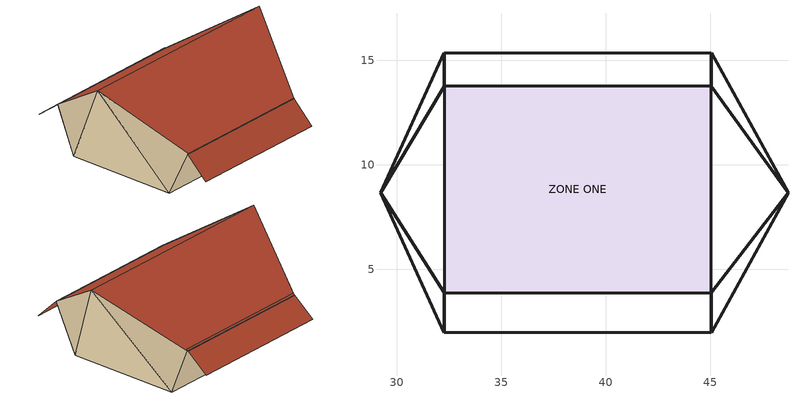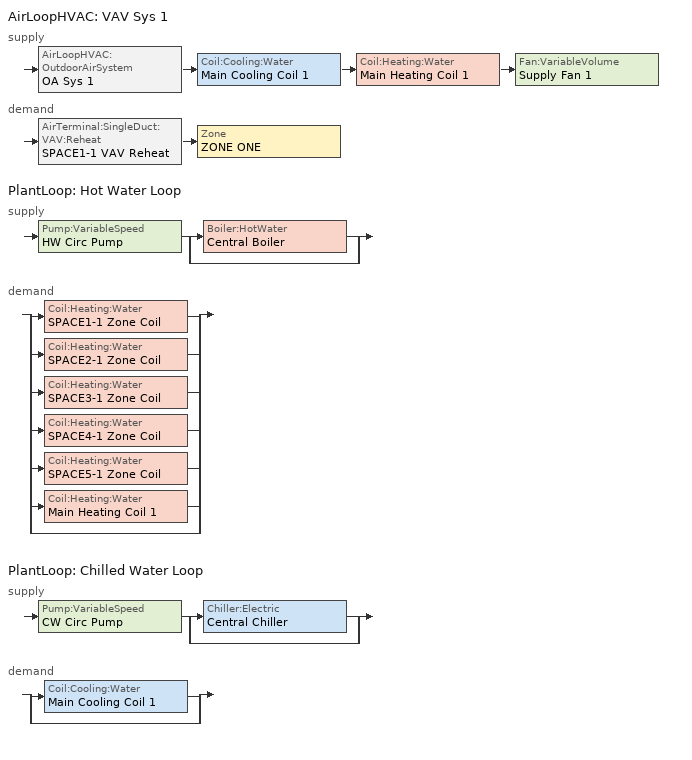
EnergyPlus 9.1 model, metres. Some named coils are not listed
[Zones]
ZONE ONE
 floor ground (LTFLOOR): 45.05,13.77 45.05,3.9 32.27,3.9 32.27,13.77 z3.75
 wall outside (LTWALL): 48.72,8.67,12.33 45.05,13.77,3.75 45.05,15.38,7.8; 48.72,8.67,12.33 45.05,3.9,3.75 45.05,13.77,3.75; 29.22,8.67,12.33 32.27,3.9,3.75 32.27,1.97,7.8; 32.27,15.38,7.8 32.27,13.77,3.75 29.22,8.67,12.33; 45.05,15.38,7.8 45.05,13.77,3.75 32.27,13.77,3.75 32.27,15.38,7.8; 29.22,8.67,12.33 32.27,13.77,3.75 32.27,3.9,3.75; 45.05,1.97,7.8 45.05,3.9,3.75 48.72,8.67,12.33; 32.27,1.97,7.8 32.27,3.9,3.75 45.05,3.9,3.75 45.05,1.97,7.8
 roof outside (LTROOF): 48.72,8.67,12.33 45.05,15.38,7.8 32.27,15.38,7.8 29.22,8.67,12.33; 29.22,8.67,12.33 32.27,1.97,7.8 45.05,1.97,7.8 48.72,8.67,12.33; 32.23,1.97,7.8 32.23,0.11,5.97 45.05,0.11,5.97 45.05,1.97,7.8; 45.02,15.26,7.92 45.02,17.26,6.34 32.2,17.26,6.34 32.2,15.26,7.92
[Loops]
AirLoopHVAC 'VAV Sys 1'
 supply: AirLoopHVAC:OutdoorAirSystem 'OA Sys 1' > Coil:Cooling:Water 'Main Cooling Coil 1' > Coil:Heating:Water 'Main Heating Coil 1' > Fan:VariableVolume 'Supply Fan 1'
 demand: AirTerminal:SingleDuct:VAV:Reheat 'SPACE1-1 VAV Reheat' > Zone 'ZONE ONE'
PlantLoop 'Hot Water Loop'
 supply: Pump:VariableSpeed 'HW Circ Pump' > split
  | Boiler:HotWater 'Central Boiler'
  | bypass
 demand: split
  | Coil:Heating:Water 'SPACE1-1 Zone Coil'
  | Coil:Heating:Water 'SPACE2-1 Zone Coil'
  | Coil:Heating:Water 'SPACE3-1 Zone Coil'
  | Coil:Heating:Water 'SPACE4-1 Zone Coil'
  | Coil:Heating:Water 'SPACE5-1 Zone Coil'
  | Coil:Heating:Water 'Main Heating Coil 1'
  | bypass
PlantLoop 'Chilled Water Loop'
 supply: Pump:VariableSpeed 'CW Circ Pump' > split
  | Chiller:Electric 'Central Chiller'
  | bypass
 demand: split
  | Coil:Cooling:Water 'Main Cooling Coil 1'
  | bypass
[Site:Location]
Tena: Latitude {deg}=-77.8136; Longitude {deg}=-.996297; Time Zone {hr}=-5; Elevation {m}=10
[Building]
Building: North Axis {deg}=30; Terrain=City; Loads Convergence Tolerance Value=0.04; Temperature Convergence Tolerance Value {deltaC}=0.4; Solar Distribution=FullExterior; Maximum Number of Warmup Days=25; Minimum Number of Warmup Days=6
[SizingPeriod:DesignDay]
CHICAGO_IL_USA Annual Cooling 1% Design Conditions DB/MCWB: Month=7; Day of Month=21; Day Type=SummerDesignDay; Maximum Dry-Bulb Temperature {C}=31.5; Daily Dry-Bulb Temperature Range {deltaC}=10.7; Humidity Condition Type=Wetbulb; Wetbulb or DewPoint at Maximum Dry-Bulb {C}=23; Barometric Pressure {Pa}=99063; Wind Speed {m/s}=5.3; Wind Direction {deg}=230; Rain Indicator=No; Snow Indicator=No; Daylight Saving Time Indicator=No; Solar Model Indicator=ASHRAEClearSky; Sky Clearness=1
[Site:GroundTemperature:BuildingSurface]
20.03, 20.03, 20.13, 20.3, 20.43, 20.52, 20.62, 20.77, 20.78, 20.55, 20.44, 20.2
[Material] Thermal Absorptance=0.9
Name | Roughness | Thickness {m} | Conductivity {W/m-K} | Density {kg/m3} | Specific Heat {J/kg-K} | Solar Absorptance | Visible Absorptance
PLASTERBOARD-1 | MediumSmooth | 0.012 | 0.16 | 950 | 840 | 0.6 | 0.6
FIBERGLASS QUILT-1 | Rough | 0.066 | 0.04 | 12 | 840 | 0.6 | 0.6
WOOD SIDING-1 | Rough | 0.009 | 0.14 | 530 | 900 | 0.6 | 0.6
PLASTERBOARD-2 | Rough | 0.01 | 0.16 | 950 | 840 | 0.6 | 0.6
FIBERGLASS QUILT-2 | Rough | 0.1118 | 0.04 | 12 | 840 | 0.6 | 0.6
ROOF DECK | Rough | 0.019 | 0.14 | 530 | 900 | 0.6 | 0.6
HF-C5 | MediumRough | 0.1015 | 1.7296 | 2243 | 837 | 0.65 | 0.65
[Construction]
LTWALL: WOOD SIDING-1, FIBERGLASS QUILT-1, PLASTERBOARD-1
LTFLOOR: HF-C5
LTROOF: ROOF DECK, FIBERGLASS QUILT-2, PLASTERBOARD-2
[Zone]
ZONE ONE: 0, 0, 0, 1, 1, 2.7, 129.6, Yes
[ZoneInfiltration:DesignFlowRate] Zone or ZoneList=ZONE ONE; Schedule=INFIL-SCH; Design Flow Rate Calculation Method=flow/zone; Constant Term Coefficient=0; Temperature Term Coefficient=0; Velocity Term Coefficient=0.2237; Velocity Squared Term Coefficient=0
Name | Design Flow Rate {m3/s}
SPACE1-1 Infil 1; SPACE3-1 Infil 1 | 0.032
SPACE2-1 Infil 1; SPACE4-1 Infil 1 | 0.014
[ElectricEquipment] Zone or ZoneList=ZONE ONE; Schedule=EQUIP-1; Design Level Calculation Method=EquipmentLevel; Fraction Latent=0; Fraction Radiant=0.3; Fraction Lost=0
Name | Design Level {W}
SPACE1-1 ElecEq 1; SPACE3-1 ElecEq 1 | 1056
SPACE2-1 ElecEq 1; SPACE4-1 ElecEq 1 | 456
[Lights] Zone or ZoneList=ZONE ONE; Schedule=LIGHTS-1; Design Level Calculation Method=LightingLevel; Return Air Fraction=0.2; Fraction Radiant=0.59; Fraction Visible=0.2; Fraction Replaceable=0
Name | Lighting Level {W}
SPACE2-1 Lights 1; SPACE4-1 Lights 1 | 684
SPACE3-1 Lights 1 | 1584
[People] Zone or ZoneList=ZONE ONE; Number of People Schedule=OCCUPY-1; Number of People Calculation Method=people; Fraction Radiant=0.3; Activity Level Schedule=ActSchd
Name | Number of People
SPACE3-1 People 1 | 11
SPACE4-1 People 1 | 5
SPACE5-1 People 1 | 20
[Sizing:Zone]
ZONE ONE: Zone Cooling Design Supply Air Temperature Input Method=SupplyAirTemperature; Zone Cooling Design Supply Air Temperature {C}=14; Zone Heating Design Supply Air Temperature Input Method=SupplyAirTemperature; Zone Heating Design Supply Air Temperature {C}=50; Zone Cooling Design Supply Air Humidity Ratio {kgWater/kgDryAir}=0.009; Zone Heating Design Supply Air Humidity Ratio {kgWater/kgDryAir}=0.004; Design Specification Outdoor Air Object=SZ DSOA SPACE1-1; Zone Heating Sizing Factor=0; Zone Cooling Sizing Factor=0; Cooling Design Air Flow Method=DesignDay; Cooling Design Air Flow Rate {m3/s}=0; Heating Design Air Flow Method=DesignDay; Heating Design Air Flow Rate {m3/s}=0
[DesignSpecification:OutdoorAir]
SZ DSOA SPACE1-1: Outdoor Air Method=flow/person; Outdoor Air Flow per Person {m3/s-person}=0.00944; Outdoor Air Flow per Zone Floor Area {m3/s-m2}=0; Outdoor Air Flow per Zone {m3/s}=0
[Sizing:System]
VAV Sys 1: Type of Load to Size On=sensible; Design Outdoor Air Flow Rate {m3/s}=autosize; Central Heating Maximum System Air Flow Ratio=0.3; Preheat Design Temperature {C}=7; Preheat Design Humidity Ratio {kgWater/kgDryAir}=0.008; Precool Design Temperature {C}=11; Precool Design Humidity Ratio {kgWater/kgDryAir}=0.008; Central Cooling Design Supply Air Temperature {C}=12.8; Central Heating Design Supply Air Temperature {C}=16.7; Type of Zone Sum to Use=noncoincident; 100% Outdoor Air in Cooling=no; 100% Outdoor Air in Heating=no; Central Cooling Design Supply Air Humidity Ratio {kgWater/kgDryAir}=0.008; Central Heating Design Supply Air Humidity Ratio {kgWater/kgDryAir}=0.008; Cooling Supply Air Flow Rate Method=DesignDay; Cooling Supply Air Flow Rate {m3/s}=0; Heating Supply Air Flow Rate Method=DesignDay; Heating Supply Air Flow Rate {m3/s}=0; Zone Maximum Outdoor Air Fraction=1; Cooling Design Capacity Method=CoolingDesignCapacity; Cooling Design Capacity {W}=autosize; Heating Design Capacity Method=HeatingDesignCapacity; Heating Design Capacity {W}=autosize; Central Cooling Capacity Control Method=VAV
[Sizing:Plant]
Name | Loop Type | Design Loop Exit Temperature {C} | Loop Design Temperature Difference {deltaC}
Hot Water Loop | heating | 82 | 11
Chilled Water Loop | cooling | 7.22 | 6.67
[ZoneControl:Thermostat]
SPACE1-1 Control: Zone or ZoneList=ZONE ONE; Control Type Schedule=Zone Control Type Sched; Control 1=CoolingSetPoint; Control 2=HeatingSetpoint; Control 3=DualSetPoint
[ThermostatSetpoint:SingleHeating]
HeatingSetpoint: Setpoint Temperature Schedule=Htg-SetP-Sch
[ThermostatSetpoint:SingleCooling]
CoolingSetpoint: Setpoint Temperature Schedule=Clg-SetP-Sch
[ThermostatSetpoint:DualSetpoint]
DualSetPoint: Heating Setpoint Temperature Schedule=Htg-SetP-Sch; Cooling Setpoint Temperature Schedule=Clg-SetP-Sch
[Zone equipment]
ZONE ONE: SPACE1-1 VAV Reheat
SPACE2-1 Eq: SPACE2-1 VAV Reheat
[AirTerminal:SingleDuct:VAV:Reheat]
SPACE1-1 VAV Reheat: Availability Schedule=ReheatCoilAvailSched; Maximum Air Flow Rate {m3/s}=autosize; Zone Minimum Air Flow Input Method=Constant; Constant Minimum Air Flow Fraction=0.4; Reheat Coil=SPACE1-1 Zone Coil; Maximum Hot Water or Steam Flow Rate {m3/s}=autosize; Minimum Hot Water or Steam Flow Rate {m3/s}=0; Convergence Tolerance=0.001; Damper Heating Action=ReverseWithLimits; Maximum Flow per Zone Floor Area During Reheat {m3/s-m2}=AUTOCALCULATE; Maximum Flow Fraction During Reheat=AUTOCALCULATE
[Coil:Heating:Water]
SPACE1-1 Zone Coil: Availability Schedule=ReheatCoilAvailSched; U-Factor Times Area Value {W/K}=autosize; Maximum Water Flow Rate {m3/s}=autosize; Performance Input Method=UFactorTimesAreaAndDesignWaterFlowRate; Rated Capacity {W}=autosize; Rated Inlet Water Temperature {C}=82.2; Rated Inlet Air Temperature {C}=16.6; Rated Outlet Water Temperature {C}=71.1; Rated Outlet Air Temperature {C}=32.2
[AirLoopHVAC:ReturnPlenum]
Return-Plenum-1: Zone=ZONE ONE
[AirLoopHVAC]
VAV Sys 1: Design Supply Air Flow Rate {m3/s}=autosize
[AvailabilityManager:Scheduled]
VAV Sys 1 Avail: Schedule=FanAvailSched
[Coil:Cooling:Water]
Main Cooling Coil 1: Availability Schedule=CoolingCoilAvailSched; Design Water Flow Rate {m3/s}=autosize; Design Air Flow Rate {m3/s}=autosize; Design Inlet Water Temperature {C}=autosize; Design Inlet Air Temperature {C}=autosize; Design Outlet Air Temperature {C}=autosize; Design Inlet Air Humidity Ratio {kgWater/kgDryAir}=autosize; Design Outlet Air Humidity Ratio {kgWater/kgDryAir}=autosize; Type of Analysis=SimpleAnalysis; Heat Exchanger Configuration=CrossFlow
[Fan:VariableVolume]
Supply Fan 1: Availability Schedule=FanAvailSched; Fan Total Efficiency=0.7; Pressure Rise {Pa}=600; Maximum Flow Rate {m3/s}=autosize; Fan Power Minimum Flow Rate Input Method=Fraction; Fan Power Minimum Flow Fraction=0.25; Motor Efficiency=0.9; Motor In Airstream Fraction=1; Fan Power Coefficient 1=0.350712; Fan Power Coefficient 2=0.308505; Fan Power Coefficient 3=-0.541374; Fan Power Coefficient 4=0.871988; Fan Power Coefficient 5=0
[Controller:WaterCoil] Control Variable=Temperature; Actuator Variable=FLOW; Controller Convergence Tolerance {deltaC}=0.002; Maximum Actuated Flow {m3/s}=autosize; Minimum Actuated Flow {m3/s}=0
Name | Action
Central Cooling Coil Contoller 1 | Reverse
Central Heating Coil Contoller 1 | Normal
[Controller:OutdoorAir]
OA Controller 1: Minimum Outdoor Air Flow Rate {m3/s}=autosize; Maximum Outdoor Air Flow Rate {m3/s}=autosize; Economizer Control Type=FixedDryBulb; Economizer Control Action Type=ModulateFlow; Economizer Maximum Limit Dry-Bulb Temperature {C}=19; Economizer Minimum Limit Dry-Bulb Temperature {C}=-25; Lockout Type=NoLockout; Minimum Limit Type=FixedMinimum; Minimum Outdoor Air Schedule=Min OA Sched
[SetpointManager:Scheduled] Control Variable=Temperature
Name | Schedule | Setpoint Node or NodeList
Supply Air Temp Manager 1 | Seasonal Reset Supply Air Temp Sch | VAV Sys 1 Outlet Node
Hot Water Loop Setpoint Manager | HW Loop Temp Schedule | HW Supply Outlet Node
Central Boiler Setpoint Manager | HW Loop Temp Schedule | Central Boiler Outlet Node
Chilled Water Loop Setpoint Manager | CW Loop Temp Schedule | CW Supply Outlet Node
Central Chiller Setpoint Manager | CW Loop Temp Schedule | Central Chiller Outlet Node
[SetpointManager:MixedAir]
Mixed Air Temp Manager 1: Control Variable=Temperature; Setpoint Node or NodeList=Main Branch SetPoint Node List
[PlantLoop] Fluid Type=Water; Maximum Loop Flow Rate {m3/s}=autosize; Minimum Loop Flow Rate {m3/s}=0; Plant Loop Volume {m3}=autocalculate; Load Distribution Scheme=SequentialLoad
Name | Plant Equipment Operation Scheme | Maximum Loop Temperature {C} | Minimum Loop Temperature {C}
Hot Water Loop | Hot Loop Operation | 100 | 10
Chilled Water Loop | CW Loop Operation | 98 | 1
[PlantEquipmentOperationSchemes] Control Scheme 1 Schedule=PlantOnSched
Name | Control Scheme 1
Hot Loop Operation | Central Boiler Only
CW Loop Operation | Central Chiller Only
[PlantEquipmentOperation:HeatingLoad]
Central Boiler Only: Load Range 1 Lower Limit {W}=0; Load Range 1 Upper Limit {W}=1000000; Range 1 Equipment List=heating plant
[PlantEquipmentList]
heating plant: Central Boiler
Cooling Plant: Central Chiller
[Boiler:HotWater]
Central Boiler: Fuel Type=NaturalGas; Nominal Capacity {W}=autosize; Nominal Thermal Efficiency=0.8; Efficiency Curve Temperature Evaluation Variable=LeavingBoiler; Normalized Boiler Efficiency Curve=BoilerEfficiency; Design Water Flow Rate {m3/s}=autosize; Minimum Part Load Ratio=0; Maximum Part Load Ratio=1.2; Optimum Part Load Ratio=1; Water Outlet Upper Temperature Limit {C}=100; Boiler Flow Mode=LeavingSetpointModulated
[Pump:VariableSpeed] Design Maximum Flow Rate {m3/s}=autosize; Design Pump Head {Pa}=179352; Design Power Consumption {W}=autosize; Motor Efficiency=0.9; Fraction of Motor Inefficiencies to Fluid Stream=0; Coefficient 1 of the Part Load Performance Curve=0; Coefficient 2 of the Part Load Performance Curve=1; Coefficient 3 of the Part Load Performance Curve=0; Coefficient 4 of the Part Load Performance Curve=0; Design Minimum Flow Rate {m3/s}=0; Pump Control Type=INTERMITTENT
Name | Pump Flow Rate Schedule
HW Circ Pump
CW Circ Pump | CoolingPumpAvailSched
[PlantEquipmentOperation:CoolingLoad]
Central Chiller Only: Load Range 1 Lower Limit {W}=0; Load Range 1 Upper Limit {W}=900000; Range 1 Equipment List=Cooling Plant
[Chiller:Electric]
Central Chiller: Condenser Type=AirCooled; Nominal Capacity {W}=autosize; Nominal COP {W/W}=3.2; Minimum Part Load Ratio=0; Maximum Part Load Ratio=1; Optimum Part Load Ratio=0.65; Design Condenser Inlet Temperature {C}=35; Temperature Rise Coefficient=2.778; Design Chilled Water Outlet Temperature {C}=6.67; Design Chilled Water Flow Rate {m3/s}=autosize; Design Condenser Fluid Flow Rate {m3/s}=autosize; Coefficient 1 of Capacity Ratio Curve=0.9949; Coefficient 2 of Capacity Ratio Curve=-0.045954; Coefficient 3 of Capacity Ratio Curve=-0.0013543; Coefficient 1 of Power Ratio Curve=2.333; Coefficient 2 of Power Ratio Curve=-1.975; Coefficient 3 of Power Ratio Curve=0.6121; Coefficient 1 of Full Load Ratio Curve=0.03303; Coefficient 2 of Full Load Ratio Curve=0.6852; Coefficient 3 of Full Load Ratio Curve=0.2818; Chilled Water Outlet Temperature Lower Limit {C}=5; Chiller Flow Mode=LeavingSetpointModulated
[ElectricLoadCenter:Distribution]
Generator Load Center: Generator List=Generator list; Generator Operation Scheme Type=Baseload; Generator Demand Limit Scheme Purchased Electric Demand Limit {W}=0; Electrical Buss Type=AlternatingCurrent
[ElectricLoadCenter:Generators]
Generator list: Generator 1=SmallMicroTurbine; Generator 1 Rated Electric Power Output {W}=1500; Generator 1 Availability Schedule=AlwaysOn; Generator 1 Rated Thermal to Electrical Power Ratio=1
[Generator:MicroTurbine]
SmallMicroTurbine: Reference Electrical Power Output {W}=1500; Minimum Full Load Electrical Power Output {W}=200; Maximum Full Load Electrical Power Output {W}=1500; Reference Electrical Efficiency Using Lower Heating Value=0.29; Reference Combustion Air Inlet Temperature {C}=15; Reference Combustion Air Inlet Humidity Ratio {kgWater/kgDryAir}=0.00638; Reference Elevation {m}=0; Electrical Power Function of Temperature and Elevation Curve=MicroTurbine Power_vs_Temp_Elev; Electrical Efficiency Function of Temperature Curve=MicroTurbine Efficiency_vs_Temp; Electrical Efficiency Function of Part Load Ratio Curve=MicroTurbine Efficiency_vs_PLR; Fuel Type=NaturalGas; Fuel Higher Heating Value {kJ/kg}=50000; Fuel Lower Heating Value {kJ/kg}=45450; Standby Power {W}=0; Ancillary Power {W}=0
[WaterUse:Equipment] Peak Flow Rate {m3/s}=6.31e-05; Hot Water Supply Temperature Schedule=Hot Water Supply Temp Schedule
Name | Flow Rate Fraction Schedule | Target Temperature Schedule
SPACE1-1 DHW 1; SPACE3-1 DHW 1 | Bathroom Flow Frac Sch | Bathroom Target Temp Schedule
SPACE2-1 DHW 1 | Kitchen Flow Frac Sch | Kitchen Target Temp Schedule
[UtilityCost:Tariff]
Water Tariff: Output Meter=Water:Facility; Conversion Factor Choice=UserDefined; Energy Conversion Factor=1; Monthly Charge or Variable=0
ExampleA: Output Meter=ElectricityPurchased:Facility; Conversion Factor Choice=kWh; Monthly Charge or Variable=2.51
ExampleA-Gas: Output Meter=Gas:Facility; Conversion Factor Choice=Therm; Monthly Charge or Variable=15
ExampleAWithVariableMonthlyCharge: Output Meter=ElectricityPurchased:Facility; Conversion Factor Choice=kWh; Monthly Charge or Variable=VariableFixedCharge
ExampleB: Output Meter=ElectricityPurchased:Facility; Conversion Factor Choice=kWh; Monthly Charge or Variable=5.75
ExampleC: Output Meter=ElectricityPurchased:Facility; Conversion Factor Choice=KWh
ExampleD: Output Meter=ElectricityPurchased:Facility; Conversion Factor Choice=KWh; Monthly Charge or Variable=7; Season Schedule=TwoSeasonSchedule; Minimum Monthly Charge or Variable=150
ExampleDWithRatchet: Output Meter=ElectricityPurchased:Facility; Conversion Factor Choice=KWh; Monthly Charge or Variable=7; Season Schedule=TwoSeasonSchedule-D; Minimum Monthly Charge or Variable=150
ExampleE: Output Meter=ElectricityPurchased:Facility; Conversion Factor Choice=KWh; Monthly Charge or Variable=14
ExampleF: Output Meter=ElectricityPurchased:Facility; Conversion Factor Choice=kWh; Monthly Charge or Variable=37.75; Season Schedule=TwoSeasonSchedule-F; Time of Use Period Schedule=TimeOfDaySchedule-F
ExampleFmc: Output Meter=ElectricityPurchased:Facility; Conversion Factor Choice=kWh; Monthly Charge or Variable=37.75; Season Schedule=TwoSeasonSchedule-Fmc; Time of Use Period Schedule=TimeOfDaySchedule-Fmc
ExampleG: Output Meter=ElectricityPurchased:Facility; Conversion Factor Choice=KWh; Monthly Charge or Variable=35
ExampleH: Output Meter=ElectricityPurchased:Facility; Conversion Factor Choice=kWh; Monthly Charge or Variable=37.75; Real Time Pricing Charge Schedule=RTPpriceSchedule-H; Buy Or Sell=buyFromUtility
ExampleI-Sell: Output Meter=ElectricitySurplusSold:Facility; Conversion Factor Choice=kWh; Buy Or Sell=sellToUtility
ExampleI-NetMeter: Output Meter=ElectricityNet:Facility; Conversion Factor Choice=kWh; Monthly Charge or Variable=30; Buy Or Sell=netMetering
[UtilityCost:Charge:Simple] Category Variable=EnergyCharges
Name | Utility Cost Charge Simple | Tariff | Source Variable | Season | Cost per Unit Value or Variable
 | WaterTariffEnergyCharge | Water Tariff | totalEnergy | Annual | 7
 | FlatEnergyCharge | ExampleA | totalEnergy | Annual | 0.055342
 | FlatEnergyCharge-Gas | ExampleA-Gas | totalEnergy | Annual | 0.5
 | FlatEnergyCharge | ExampleAWithVariableMonthlyCharge | totalEnergy | Annual | 0.055342
 | SummerOnPeak | ExampleF | peakEnergy | summer | 0.14009
 | SummerOffPeak | ExampleF | offPeakEnergy | summer | 0.06312
 | WinterOnPeak | ExampleF | peakEnergy | winter | 0.08315
 | WinterOffPeak | ExampleF | offPeakEnergy | winter | 0.0242
 | SummerOnPeak | ExampleFmc | peakEnergy | summer | 0.14009
 | SummerOffPeak | ExampleFmc | offPeakEnergy | summer | 0.06312
 | WinterOnPeak | ExampleFmc | peakEnergy | winter | 0.08315
 | WinterOffPeak | ExampleFmc | offPeakEnergy | winter | 0.0242
 | GeneratedElectricSold | ExampleI-Sell | totalEnergy | Annual | -0.02
 | NetMeteredCharge | ExampleI-NetMeter | totalEnergy | Annual | 0.065
[UtilityCost:Variable]
VariableFixedCharge: Tariff=ExampleAWithVariableMonthlyCharge; Variable Type=Currency; January Value=1; February Value=2; March Value=3; April Value=4; May Value=5; June Value=6; July Value=7; August Value=8; September Value=9; October Value=10; November Value=11; December Value=12
[UtilityCost:Charge:Block]
Name | Utility Cost Charge Block | Tariff | Source Variable | Season | Category Variable | Block Size 1 Value or Variable | Block 1 Cost per Unit Value or Variable | Block Size 2 Value or Variable | Block 2 Cost per Unit Value or Variable | Block Size 3 Value or Variable | Block 3 Cost per Unit Value or Variable | Block Size Multiplier Value or Variable | Remaining Into Variable | Block Size 4 Value or Variable | Block 4 Cost per Unit Value or Variable
 | BlockEnergyCharge | ExampleB | totalEnergy | Annual | EnergyCharges | 200 | 0.07231 | 1000 | 0.06656 | remaining | 0.05876
 | BlockEnergyCharge | ExampleC | totalEnergy | Annual | EnergyCharges | 20000 | 0.0474 | 180000 | 0.0424 | remaining | 0.0383
 | BlockDemandCharge | ExampleC | totalDemand | Annual | DemandCharges | 20 | 5.38 | 80 | 4.23 | remaining | 3.6
 | WinterEnergyCost | ExampleD | totalEnergy | Winter | EnergyCharges | 650 | 0.04385 | 350 | 0.03763 | remaining | 0.03704
 | SummerEnergyCost | ExampleD | totalEnergy | Summer | EnergyCharges | 650 | 0.08385 | 350 | 0.07588 | remaining | 0.07103
 | WinterEnergyCost | ExampleDWithRatchet | totalEnergy | Winter | EnergyCharges | 650 | 0.04385 | 350 | 0.03763 | remaining | 0.03704
 | SummerEnergyCost | ExampleDWithRatchet | totalEnergy | Summer | EnergyCharges | 650 | 0.08385 | 350 | 0.07588 | remaining | 0.07103
 | WinterDemandCost | ExampleDWithRatchet | BillingDemand1 | Winter | DemandCharges | 10 | 6 | 40 | 5 | remaining | 3
 | SummerDemandCost | ExampleDWithRatchet | BillingDemand1 | Summer | DemandCharges | 10 | 10 | 40 | 8 | remaining | 6
 | BlockEnergyCharge | ExampleE | totalEnergy | Annual | EnergyCharges | 200 | 0.08756 | 200 | 0.06812 | remaining | 0.05029 | totalDemand
 | EnergyFirst200kWhPerkW | ExampleG | totalEnergy | Annual | NotIncluded | 200 | 1 |  |  |  |  | totalDemand | restOfEnergy
 | CostOfFirst200kWhPerkW | ExampleG | EnergyFirst200kWhPerkW | Annual | EnergyCharges | 1000 | 0.1032 | 4000 | 0.0743 | 5000 | 0.0623 |  |  | remaining | 0.0427
 | CostOfRestOfEnergy | ExampleG | restOfEnergy | Annual | EnergyCharges | 200 | 0.0682 | remaining | 0.0503 |  |  | totalDemand
[UtilityCost:Ratchet]
BillingDemand1: Tariff=ExampleDWithRatchet; Baseline Source Variable=TotalDemand; Adjustment Source Variable=TotalDemand; Season From=Summer; Season To=Annual; Multiplier Value or Variable=0.8; Offset Value or Variable=0
[UtilityCost:Qualify] Utility Cost Qualify=MinDemand; Variable=TotalDemand; Qualify Type=Minimum; Threshold Value or Variable=12; Season=Annual; Threshold Test=Count; Number of Months=2
Name | Tariff
 | ExampleF
 | ExampleFmc
[UtilityCost:Computation]
ManualExample: Tariff=ExampleFmc; Compute Step 1=SumEneCharges SUM SUMMERONPEAK SUMMEROFFPEAK; Compute Step 2=WinEneCharges SUM WINTERONPEAK WINTEROFFPEAK; Compute Step 3=EnergyCharges SUM SumEneCharges WinEneCharges; Compute Step 4=Basis SUM EnergyCharges DemandCharges ServiceCharges; Compute Step 5=Subtotal SUM Basis Adjustment Surcharge; Compute Step 6=Total SUM Subtotal Taxes
[Schedule:Compact]
OCCUPY-1: Through: 12/31, For: WeekDays SummerDesignDay CustomDay1 CustomDay2, Until: 8:00, 0, Until: 11:00, 1, Until: 12:00, 0.8, Until: 13:00, 0.4, Until: 14:00, 0.8, Until: 18:00, 1, Until: 19:00, 0.5, Until: 24:00, 0, For: Weekends WinterDesignDay Holiday, Until: 24:00, 0
LIGHTS-1: Through: 12/31, For: WeekDays SummerDesignDay CustomDay1 CustomDay2, Until: 8:00, 0.05, Until: 9:00, 0.9, Until: 10:00, 0.95, Until: 11:00, 1, Until: 12:00, 0.95, Until: 13:00, 0.8, Until: 14:00, 0.9, Until: 18:00, 1, Until: 19:00, 0.6, Until: 21:00, 0.2, Until: 24:00, 0.05, For: Weekends WinterDesignDay Holiday, Until: 24:00, 0.05
EQUIP-1: Through: 12/31, For: WeekDays SummerDesignDay CustomDay1 CustomDay2, Until: 8:00, 0.02, Until: 9:00, 0.4, Until: 14:00, 0.9, Until: 15:00, 0.8, Until: 16:00, 0.7, Until: 18:00, 0.5, Until: 20:00, 0.3, Until: 24:00, 0.02, For: Weekends WinterDesignDay Holiday, Until: 24:00, 0.2
INFIL-SCH: Through: 3/31, For: AllDays, Until: 24:00, 1, Through: 10/31, For: AllDays, Until: 24:00, 0, Through: 12/31, For: AllDays, Until: 24:00, 1
ActSchd: Through: 12/31, For: AllDays, Until: 24:00, 117.24
Htg-SetP-Sch: Through: 12/31, For: SummerDesignDay, Until: 24:00, 16.7, For: WinterDesignDay, Until: 24:00, 22.2, For: WeekDays, Until: 6:00, 16.7, Until: 20:00, 22.2, Until: 24:00, 16.7, For: WeekEnds Holiday, Until: 24:00, 16.7, For: AllOtherDays, Until: 24:00, 16.7
Clg-SetP-Sch: Through: 12/31, For: SummerDesignDay, Until: 24:00, 23.9, For: WinterDesignDay, Until: 24:00, 29.4, For: WeekDays, Until: 6:00, 29.4, Until: 20:00, 23.9, Until: 24:00, 29.4, For: WeekEnds Holiday, Until: 24:00, 29.4, For: AllOtherDays, Until: 24:00, 29.4
Zone Control Type Sched: Through: 12/31, For: SummerDesignDay, Until: 24:00, 2, For: WinterDesignDay, Until: 24:00, 1, For: AllOtherDays, Until: 24:00, 4
Min OA Sched: Through: 12/31, For: Weekdays, Until: 6:00, 0.02, Until: 18:00, 1, Until: 24:00, 0.02, For: AllOtherDays, Until: 24:00, 0.02
FanAvailSched: Through: 3/31, For: AllDays, Until: 24:00, 1, Through: 9/30, For: WeekDays, Until: 6:00, 0, Until: 20:00, 1, Until: 24:00, 0, For: SummerDesignDay WinterDesignDay, Until: 24:00, 1, For: AllOtherDays, Until: 24:00, 0, Through: 12/31, For: AllDays, Until: 24:00, 1
CoolingCoilAvailSched; ReheatCoilAvailSched: Through: 12/31, For: WeekDays, Until: 6:00, 0, Until: 20:00, 1, Until: 24:00, 0, For: SummerDesignDay WinterDesignDay, Until: 24:00, 1, For: AllOtherDays, Until: 24:00, 0
CoolingPumpAvailSched; PlantOnSched; AlwaysOn: Through: 12/31, For: AllDays, Until: 24:00, 1
CW Loop Temp Schedule: Through: 12/31, For: AllDays, Until: 24:00, 7.22
HW Loop Temp Schedule: Through: 12/31, For: AllDays, Until: 24:00, 82
Seasonal Reset Supply Air Temp Sch: Through: 3/31, For: AllDays, Until: 24:00, 16, Through: 9/30, For: AllDays, Until: 24:00, 13, Through: 12/31, For: AllDays, Until: 24:00, 16
Bathroom Flow Frac Sch: THROUGH: 12/31, FOR: AllDays, UNTIL: 4:00, 0, UNTIL: 8:00, 0.01, UNTIL: 12:00, 0.05, UNTIL: 16:00, 0.1, UNTIL: 20:00, 0.05, UNTIL: 24:00, 0
Bathroom Target Temp Schedule: Through: 12/31, For: AllDays, Until: 24:00, 40
Hot Water Supply Temp Schedule: Through: 12/31, For: AllDays, Until: 24:00, 60
Kitchen Flow Frac Sch: THROUGH: 12/31, FOR: AllDays, UNTIL: 10:00, 0, UNTIL: 14:00, 0.3, UNTIL: 24:00, 0
Kitchen Target Temp Schedule: Through: 12/31, For: AllDays, Until: 24:00, 50
TwoSeasonSchedule; TwoSeasonSchedule-D; TwoSeasonSchedule-F; TwoSeasonSchedule-Fmc: Through: 5/31, For: AllDays, Until: 24:00, 1, Through: 9/30, For: AllDays, Until: 24:00, 3, Through: 12/31, For: AllDays, Until: 24:00, 1
TimeOfDaySchedule-F; TimeOfDaySchedule-Fmc: Through: 5/31, For: AllDays, Until: 15:00, 3, Until: 22:00, 1, Until: 24:00, 3, Through: 9/30, For: AllDays, Until: 10:00, 3, Until: 19:00, 1, Until: 24:00, 3, Through: 12/31, For: AllDays, Until: 15:00, 3, Until: 22:00, 1, Until: 24:00, 3
RTPpriceSchedule-H: Through: 5/31, For: AllDays, Until: 15:00, 0.0242, Until: 22:00, 0.08315, Until: 24:00, 0.0242, Through: 9/30, For: AllDays, Until: 10:00, 0.06312, Until: 19:00, 0.14009, Until: 24:00, 0.06312, Through: 12/31, For: AllDays, Until: 15:00, 0.0242, Until: 22:00, 0.08315, Until: 24:00, 0.0242
[Curve:Quadratic]
BoilerEfficiency: Coefficient1 Constant=1; Coefficient2 x=0; Coefficient3 x**2=0; Minimum Value of x=0; Maximum Value of x=1
[Curve:Biquadratic]
MicroTurbine Power_vs_Temp_Elev: Coefficient1 Constant=1.20277; Coefficient2 x=-0.0096713; Coefficient3 x**2=-4.86079e-06; Coefficient4 y=-0.000154239; Coefficient5 y**2=9.11142e-09; Coefficient6 x*y=8.79789e-07; Minimum Value of x=-17.8; Maximum Value of x=50; Minimum Value of y=0; Maximum Value of y=3050; Input Unit Type for X=Temperature; Input Unit Type for Y=Distance; Output Unit Type=Dimensionless
[Curve:Cubic]
Name | Coefficient1 Constant | Coefficient2 x | Coefficient3 x**2 | Coefficient4 x**3 | Minimum Value of x | Maximum Value of x | Input Unit Type for X | Output Unit Type
MicroTurbine Efficiency_vs_Temp | 1.04022 | -0.0017314 | -6.49704e-05 | 5.13317e-07 | -20 | 50 | Temperature | Dimensionless
MicroTurbine Efficiency_vs_PLR | 0.21529 | 2.561463 | -3.24613 | 1.497306 | 0.03 | 1
